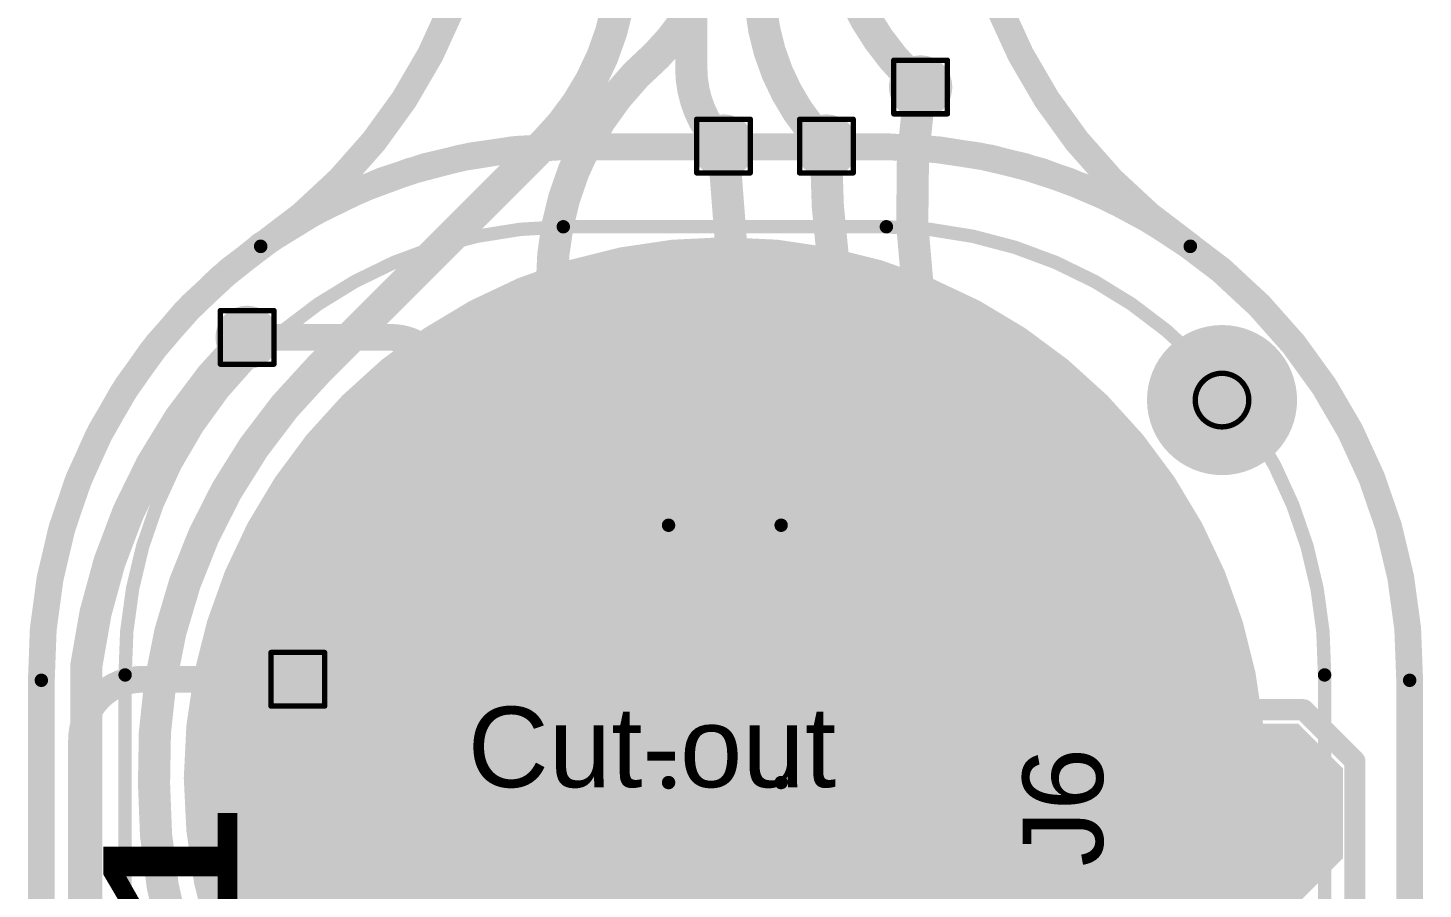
# Model space of a CAD drawing. Header units: inches. Extents: x 3 to 457, y -41 to 239.
# Drawn here: x 192.62 to 205.84, y 22.19 to 30.35 of the extents above; entities that cross this region are included whole.
import ezdxf

# ---------------------------------------------------------------- set-up
doc = ezdxf.new("R2010")
doc.units = ezdxf.units.IN
for name, color, linetype in [('Board Outline', 216, 'Continuous'), ('Bottom Layer', 5, 'Continuous'), ('Bottom Overlay', 54, 'Continuous'), ('Bottom Paste', 16, 'Continuous'), ('Bottom Solder', 6, 'Continuous'), ('Drill Drawing', 1, 'Continuous'), ('Fabrication', 76, 'Continuous'), ('Pad Holes', 156, 'Continuous'), ('Top Layer', 1, 'Continuous'), ('Top Overlay', 2, 'Continuous'), ('Top Paste', 8, 'Continuous'), ('Top Solder', 216, 'Continuous'), ('Via Holes', 16, 'Continuous')]:
    doc.layers.add(name, color=color, linetype=linetype)
doc.styles.add('Arial', font='', dxfattribs={"height": 0.2})
doc.styles.add('Arial Black_Bold', font='', dxfattribs={"height": 0.2})
doc.styles.get('Arial').set_extended_font_data('Arial')
doc.styles.get('Arial Black_Bold').set_extended_font_data('Arial Black', bold=True)

# ---------------------------------------------------------------- blocks, each defined once
blk = doc.blocks.new('R___0603_159')
at = {"layer": 'Top Layer'}
for points in [[(-0.3809999999999999, 0.4445), (-0.3809999999999999, -0.4445), (-1.143, -0.4445), (-1.143, 0.4445)], [(1.143, 0.4445), (1.143, -0.4445), (0.3809999999999999, -0.4445), (0.3809999999999999, 0.4445)]]:
    blk.add_hatch(color=1, dxfattribs=at).paths.add_polyline_path(points)
at = {"layer": 'Top Paste'}
for points in [[(-0.3809999999999999, 0.4445), (-0.3809999999999999, -0.4445), (-1.143, -0.4445), (-1.143, 0.4445)], [(1.143, 0.4445), (1.143, -0.4445), (0.3809999999999999, -0.4445), (0.3809999999999999, 0.4445)]]:
    blk.add_hatch(color=8, dxfattribs=at).paths.add_polyline_path(points)
at = {"layer": 'Top Solder'}
for points in [[(-0.2794, 0.5460999999999999), (-0.2794, -0.5460999999999999), (-1.2446, -0.5460999999999999), (-1.2446, 0.5460999999999999)], [(1.2446, 0.5460999999999999), (1.2446, -0.5460999999999999), (0.2794, -0.5460999999999999), (0.2794, 0.5460999999999999)]]:
    blk.add_hatch(color=216, dxfattribs=at).paths.add_polyline_path(points)
at = {"layer": 'Top Overlay', "const_width": 0.127}
for points in [[(-1.2192, 0.5334), (1.2192, 0.5334)], [(-1.2192, 0.5334), (-1.2192, -0.5334)], [(1.2192, 0.5334), (1.2192, -0.5334)], [(-1.2192, -0.5334), (1.2192, -0.5334)]]:
    blk.add_lwpolyline(points, dxfattribs=at)
at = {"layer": 'Top Overlay', "const_width": 0.0635}
for points in [[(-1.25095, 0.5334, 1), (-1.18745, 0.5334, 1)], [(-1.25095, 0.5334, 1), (-1.18745, 0.5334, 1)], [(1.18745, 0.5334, 1), (1.25095, 0.5334, 1)], [(1.18745, 0.5334, 1), (1.25095, 0.5334, 1)], [(-1.25095, -0.5334, 1), (-1.18745, -0.5334, 1)], [(-1.25095, -0.5334, 1), (-1.18745, -0.5334, 1)], [(1.18745, -0.5334, 1), (1.25095, -0.5334, 1)], [(1.18745, -0.5334, 1), (1.25095, -0.5334, 1)]]:
    blk.add_lwpolyline(points, format="xyb", close=True, dxfattribs=at)
blk = doc.blocks.new('SEMG_PAD_B_244')
at = {"layer": 'Bottom Layer'}
h = blk.add_hatch(color=5, dxfattribs=at)
edge = h.paths.add_edge_path()
edge.add_arc((2.794e-05, -9.98718602), 5.00000016, 0, 360)
at = {"layer": 'Bottom Paste'}
h = blk.add_hatch(color=16, dxfattribs=at)
edge = h.paths.add_edge_path()
edge.add_arc((2.794e-05, -9.98718602), 5.00000016, 0, 360)
at = {"layer": 'Bottom Solder'}
h = blk.add_hatch(color=6, dxfattribs=at)
edge = h.paths.add_edge_path()
edge.add_arc((2.794e-05, -9.98718602), 5.10160016, 0, 360)
at = {"layer": 'Bottom Overlay', "const_width": 0.127}
for points in [[(-5.68320682, 10.96571086), (-5.68320682, -10.9657134)], [(5.683262699999999, 10.96579468), (5.683262699999999, -10.96562958)], [(1.53071576, -15.21263658), (-1.53065988, -15.21263658)]]:
    blk.add_lwpolyline(points, dxfattribs=at)
for points in [[(-1.53065988, -15.21263658, -0.4142135623730932), (-5.68320682, -10.9657134)], [(5.683262699999999, -10.9657134, -0.4142135623730934), (1.53071576, -15.21263658)]]:
    blk.add_lwpolyline(points, format="xyb", dxfattribs=at)
at = {"layer": 'Bottom Overlay', "const_width": 0.0635}
for points in [[(-5.71495682, -10.9657134, 1), (-5.65145682, -10.9657134, 1)], [(-5.71495682, -10.9657134, 1), (-5.65145682, -10.9657134, 1)], [(5.6515127, -10.96562958, 1), (5.715012699999999, -10.96562958, 1)], [(5.6515127, -10.9657134, 1), (5.715012699999999, -10.9657134, 1)], [(-1.56240988, -15.21263658, 1), (-1.49890988, -15.21263658, 1)], [(-1.56240988, -15.21263658, 1), (-1.49890988, -15.21263658, 1)], [(1.49896576, -15.21263658, 1), (1.56246576, -15.21263658, 1)], [(1.49896576, -15.21263658, 1), (1.56246576, -15.21263658, 1)]]:
    blk.add_lwpolyline(points, format="xyb", close=True, dxfattribs=at)
blk = doc.blocks.new('4_P___SMD_W____CON__245')
at = {"layer": 'Top Layer'}
for points in [[(0.374999885, 0.74999977), (-0.374999885, 0.74999977), (-0.74999977, 0.374999885), (-0.74999977, -0.374999885), (-0.374999885, -0.74999977), (0.374999885, -0.74999977), (0.74999977, -0.374999885), (0.74999977, 0.374999885)], [(2.914999885, 0.74999977), (2.165000115, 0.74999977), (1.79000023, 0.374999885), (1.79000023, -0.374999885), (2.165000115, -0.74999977), (2.914999885, -0.74999977), (3.28999977, -0.374999885), (3.28999977, 0.374999885)], [(5.454999884999999, 0.74999977), (4.705000115, 0.74999977), (4.33000023, 0.374999885), (4.33000023, -0.374999885), (4.705000115, -0.74999977), (5.454999884999999, -0.74999977), (5.82999977, -0.374999885), (5.82999977, 0.374999885)], [(7.994999885, 0.74999977), (7.245000115, 0.74999977), (6.870000229999999, 0.374999885), (6.870000229999999, -0.374999885), (7.245000115, -0.74999977), (7.994999885, -0.74999977), (8.36999977, -0.374999885), (8.36999977, 0.374999885)]]:
    blk.add_hatch(color=1, dxfattribs=at).paths.add_polyline_path(points)
at = {"layer": 'Top Paste'}
for points in [[(0.374999885, 0.74999977), (-0.374999885, 0.74999977), (-0.74999977, 0.374999885), (-0.74999977, -0.374999885), (-0.374999885, -0.74999977), (0.374999885, -0.74999977), (0.74999977, -0.374999885), (0.74999977, 0.374999885)], [(2.914999885, 0.74999977), (2.165000115, 0.74999977), (1.79000023, 0.374999885), (1.79000023, -0.374999885), (2.165000115, -0.74999977), (2.914999885, -0.74999977), (3.28999977, -0.374999885), (3.28999977, 0.374999885)], [(5.454999884999999, 0.74999977), (4.705000115, 0.74999977), (4.33000023, 0.374999885), (4.33000023, -0.374999885), (4.705000115, -0.74999977), (5.454999884999999, -0.74999977), (5.82999977, -0.374999885), (5.82999977, 0.374999885)], [(7.994999885, 0.74999977), (7.245000115, 0.74999977), (6.870000229999999, 0.374999885), (6.870000229999999, -0.374999885), (7.245000115, -0.74999977), (7.994999885, -0.74999977), (8.36999977, -0.374999885), (8.36999977, 0.374999885)]]:
    blk.add_hatch(color=8, dxfattribs=at).paths.add_polyline_path(points)
at = {"layer": 'Top Solder'}
for points in [[(0.425799885, 0.85159977), (-0.425799885, 0.85159977), (-0.85159977, 0.425799885), (-0.85159977, -0.425799885), (-0.425799885, -0.85159977), (0.425799885, -0.85159977), (0.85159977, -0.425799885), (0.85159977, 0.425799885)], [(2.965799885, 0.85159977), (2.114200115, 0.85159977), (1.68840023, 0.425799885), (1.68840023, -0.425799885), (2.114200115, -0.85159977), (2.965799885, -0.85159977), (3.39159977, -0.425799885), (3.39159977, 0.425799885)], [(5.505799884999999, 0.85159977), (4.654200115, 0.85159977), (4.228400229999999, 0.425799885), (4.228400229999999, -0.425799885), (4.654200115, -0.85159977), (5.505799884999999, -0.85159977), (5.93159977, -0.425799885), (5.93159977, 0.425799885)], [(8.045799885000001, 0.85159977), (7.194200115, 0.85159977), (6.76840023, 0.425799885), (6.76840023, -0.425799885), (7.194200115, -0.85159977), (8.045799885000001, -0.85159977), (8.47159977, -0.425799885), (8.47159977, 0.425799885)]]:
    blk.add_hatch(color=216, dxfattribs=at).paths.add_polyline_path(points)
at = {"layer": 'Top Overlay', "const_width": 0.1999996}
for points in [[(-0.4826, 0.9652), (-0.98462592, 0.46317408)], [(-0.4826, 0.9652), (-0.37974016, 0.9652)], [(-0.37974016, 0.9652), (8.101990399999998, 0.9652)], [(8.101990399999998, 0.9652), (8.60300032, 0.4641900799999999)], [(-0.98462592, 0.46317408), (-0.98462592, -0.47158656)], [(8.60300032, 0.4641900799999999), (8.60300032, -0.4787392)], [(-0.98462592, -0.47158656), (-0.49101248, -0.9652)], [(8.60300032, -0.4787392), (8.11653952, -0.9652)], [(-0.49101248, -0.9652), (8.11653952, -0.9652)]]:
    blk.add_lwpolyline(points, dxfattribs=at)
at = {"layer": 'Top Overlay', "const_width": 0.0999998}
for points in [[(-0.5325999, 0.9652, 1), (-0.4326001, 0.9652, 1)], [(-0.5325999, 0.9652, 1), (-0.4326001, 0.9652, 1)], [(-0.42974006, 0.9652, 1), (-0.32974026, 0.9652, 1)], [(-0.42974006, 0.9652, 1), (-0.32974026, 0.9652, 1)], [(8.051990499999999, 0.9652, 1), (8.1519903, 0.9652, 1)], [(8.051990499999999, 0.9652, 1), (8.1519903, 0.9652, 1)], [(-1.03462582, 0.46317408, 1), (-0.9346260199999998, 0.46317408, 1)], [(-1.03462582, 0.46317408, 1), (-0.9346260199999998, 0.46317408, 1)], [(8.553000419999998, 0.4641900799999999, 1), (8.65300022, 0.4641900799999999, 1)], [(8.553000419999998, 0.4641900799999999, 1), (8.65300022, 0.4641900799999999, 1)], [(-1.03462582, -0.47158656, 1), (-0.9346260199999998, -0.47158656, 1)], [(-1.03462582, -0.47158656, 1), (-0.9346260199999998, -0.47158656, 1)], [(8.553000419999998, -0.4787392, 1), (8.65300022, -0.4787392, 1)], [(8.553000419999998, -0.4787392, 1), (8.65300022, -0.4787392, 1)], [(-0.54101238, -0.9652, 1), (-0.4410125799999999, -0.9652, 1)], [(-0.54101238, -0.9652, 1), (-0.4410125799999999, -0.9652, 1)], [(8.066539619999999, -0.9652, 1), (8.16653942, -0.9652, 1)], [(8.066539619999999, -0.9652, 1), (8.16653942, -0.9652, 1)]]:
    blk.add_lwpolyline(points, format="xyb", close=True, dxfattribs=at)
blk = doc.blocks.new('T____P____SMD_3_P____246')
at = {"layer": 'Top Layer'}
h = blk.add_hatch(color=1, dxfattribs=at)
edge = h.paths.add_edge_path()
edge.add_arc((-0.50000154, 3.04000154), 0.499999, 90, 180)
edge.add_line((-1.00000054, 3.04000154), (-1.00000054, 2.03999846))
edge.add_arc((-0.50000154, 2.03999846), 0.499999, 180, 270)
edge.add_line((-0.5000015400000001, 1.53999946), (0.5000015399999999, 1.53999946))
edge.add_arc((0.50000154, 2.03999846), 0.499999, 270, 360)
edge.add_line((1.00000054, 2.03999846), (1.00000054, 3.04000154))
edge.add_arc((0.50000154, 3.04000154), 0.499999, 0, 90)
edge.add_line((0.50000154, 3.54000054), (-0.50000154, 3.54000054))
h = blk.add_hatch(color=1, dxfattribs=at)
edge = h.paths.add_edge_path()
edge.add_arc((-0.9999992699999999, 0), 1.00000054, 90, 270)
edge.add_line((-0.9999992700000001, -1.00000054), (0.9999992699999997, -1.00000054))
edge.add_arc((0.9999992699999999, 0), 1.00000054, 270, 450)
edge.add_line((0.99999927, 1.00000054), (-0.9999992699999998, 1.00000054))
h = blk.add_hatch(color=1, dxfattribs=at)
edge = h.paths.add_edge_path()
edge.add_arc((-0.50000154, -2.03999846), 0.499999, 90, 180)
edge.add_line((-1.00000054, -2.03999846), (-1.00000054, -3.04000154))
edge.add_arc((-0.50000154, -3.04000154), 0.499999, 180, 270)
edge.add_line((-0.5000015400000001, -3.54000054), (0.5000015399999999, -3.54000054))
edge.add_arc((0.50000154, -3.04000154), 0.499999, 270, 360)
edge.add_line((1.00000054, -3.04000154), (1.00000054, -2.03999846))
edge.add_arc((0.50000154, -2.03999846), 0.499999, 0, 90)
edge.add_line((0.50000154, -1.53999946), (-0.50000154, -1.53999946))
at = {"layer": 'Top Paste'}
h = blk.add_hatch(color=8, dxfattribs=at)
edge = h.paths.add_edge_path()
edge.add_arc((-0.50000154, 3.04000154), 0.499999, 90, 180)
edge.add_line((-1.00000054, 3.04000154), (-1.00000054, 2.03999846))
edge.add_arc((-0.50000154, 2.03999846), 0.499999, 180, 270)
edge.add_line((-0.5000015400000001, 1.53999946), (0.5000015399999999, 1.53999946))
edge.add_arc((0.50000154, 2.03999846), 0.499999, 270, 360)
edge.add_line((1.00000054, 2.03999846), (1.00000054, 3.04000154))
edge.add_arc((0.50000154, 3.04000154), 0.499999, 0, 90)
edge.add_line((0.50000154, 3.54000054), (-0.50000154, 3.54000054))
h = blk.add_hatch(color=8, dxfattribs=at)
edge = h.paths.add_edge_path()
edge.add_arc((-0.9999992699999999, 0), 1.00000054, 90, 270)
edge.add_line((-0.9999992700000001, -1.00000054), (0.9999992699999997, -1.00000054))
edge.add_arc((0.9999992699999999, 0), 1.00000054, 270, 450)
edge.add_line((0.99999927, 1.00000054), (-0.9999992699999998, 1.00000054))
h = blk.add_hatch(color=8, dxfattribs=at)
edge = h.paths.add_edge_path()
edge.add_arc((-0.50000154, -2.03999846), 0.499999, 90, 180)
edge.add_line((-1.00000054, -2.03999846), (-1.00000054, -3.04000154))
edge.add_arc((-0.50000154, -3.04000154), 0.499999, 180, 270)
edge.add_line((-0.5000015400000001, -3.54000054), (0.5000015399999999, -3.54000054))
edge.add_arc((0.50000154, -3.04000154), 0.499999, 270, 360)
edge.add_line((1.00000054, -3.04000154), (1.00000054, -2.03999846))
edge.add_arc((0.50000154, -2.03999846), 0.499999, 0, 90)
edge.add_line((0.50000154, -1.53999946), (-0.50000154, -1.53999946))
at = {"layer": 'Top Solder'}
h = blk.add_hatch(color=216, dxfattribs=at)
edge = h.paths.add_edge_path()
edge.add_arc((-0.50000154, 3.04000154), 0.601599, 90, 180)
edge.add_line((-1.10160054, 3.04000154), (-1.10160054, 2.03999846))
edge.add_arc((-0.50000154, 2.03999846), 0.601599, 180, 270)
edge.add_line((-0.5000015400000001, 1.43839946), (0.5000015399999999, 1.43839946))
edge.add_arc((0.50000154, 2.03999846), 0.601599, 270, 360)
edge.add_line((1.10160054, 2.03999846), (1.10160054, 3.04000154))
edge.add_arc((0.50000154, 3.04000154), 0.601599, 0, 90)
edge.add_line((0.50000154, 3.64160054), (-0.50000154, 3.64160054))
h = blk.add_hatch(color=216, dxfattribs=at)
edge = h.paths.add_edge_path()
edge.add_arc((-0.9999992699999999, 0), 1.10160054, 90, 270)
edge.add_line((-0.9999992700000001, -1.10160054), (0.9999992699999997, -1.10160054))
edge.add_arc((0.9999992699999999, 0), 1.10160054, 270, 450)
edge.add_line((0.99999927, 1.10160054), (-0.9999992699999998, 1.10160054))
h = blk.add_hatch(color=216, dxfattribs=at)
edge = h.paths.add_edge_path()
edge.add_arc((-0.50000154, -2.03999846), 0.601599, 90, 180)
edge.add_line((-1.10160054, -2.03999846), (-1.10160054, -3.04000154))
edge.add_arc((-0.50000154, -3.04000154), 0.601599, 180, 270)
edge.add_line((-0.5000015400000001, -3.64160054), (0.5000015399999999, -3.64160054))
edge.add_arc((0.50000154, -3.04000154), 0.601599, 270, 360)
edge.add_line((1.10160054, -3.04000154), (1.10160054, -2.03999846))
edge.add_arc((0.50000154, -2.03999846), 0.601599, 0, 90)
edge.add_line((0.50000154, -1.43839946), (-0.50000154, -1.43839946))

msp = doc.modelspace()

# ---------------------------------------------------------------- hatches: boundary and pattern name
at = {"layer": 'Bottom Layer'}
h = msp.add_hatch(color=5, dxfattribs=at)
edge = h.paths.add_edge_path()
edge.add_arc((201.07973754, 29.79422794), 0.2999994, 0, 360)
h = msp.add_hatch(color=5, dxfattribs=at)
edge = h.paths.add_edge_path()
edge.add_arc((199.21180884, 29.23479802), 0.2999994, 0, 360)
h = msp.add_hatch(color=5, dxfattribs=at)
edge = h.paths.add_edge_path()
edge.add_arc((200.18726282, 29.23479802), 0.2999994, 0, 360)
h = msp.add_hatch(color=5, dxfattribs=at)
edge = h.paths.add_edge_path()
edge.add_arc((194.69785546, 27.42188826), 0.2999994, 0, 360)
h = msp.add_hatch(color=5, dxfattribs=at)
edge = h.paths.add_edge_path()
edge.add_arc((195.17842346, 24.1822351), 0.2999994, 0, 360)
at = {"layer": 'Bottom Solder'}
h = msp.add_hatch(color=6, dxfattribs=at)
edge = h.paths.add_edge_path()
edge.add_arc((203.9360285, 26.82790164), 0.1016, 0, 360)
at = {"layer": 'Pad Holes'}
h = msp.add_hatch(color=7, dxfattribs=at)
edge = h.paths.add_edge_path()
edge.add_arc((203.9360285, 26.82790164), 0.499999, 0, 360)
at = {"layer": 'Top Layer'}
h = msp.add_hatch(color=1, dxfattribs=at)
edge = h.paths.add_edge_path()
edge.add_arc((201.07973754, 29.79422794), 0.2999994, 0, 360)
h = msp.add_hatch(color=1, dxfattribs=at)
edge = h.paths.add_edge_path()
edge.add_arc((199.21180884, 29.23479802), 0.2999994, 0, 360)
h = msp.add_hatch(color=1, dxfattribs=at)
edge = h.paths.add_edge_path()
edge.add_arc((200.18726282, 29.23479802), 0.2999994, 0, 360)
h = msp.add_hatch(color=1, dxfattribs=at)
edge = h.paths.add_edge_path()
edge.add_arc((194.69785546, 27.42188826), 0.2999994, 0, 360)
h = msp.add_hatch(color=1, dxfattribs=at)
edge = h.paths.add_edge_path()
edge.add_arc((195.17842346, 24.1822351), 0.2999994, 0, 360)
at = {"layer": 'Top Solder'}
h = msp.add_hatch(color=216, dxfattribs=at)
edge = h.paths.add_edge_path()
edge.add_arc((203.9360285, 26.82790164), 0.1016, 0, 360)
at = {"layer": 'Via Holes'}
h = msp.add_hatch(color=7, dxfattribs=at)
edge = h.paths.add_edge_path()
edge.add_arc((201.07973754, 29.79422794), 0.1499997, 0, 360)
h = msp.add_hatch(color=7, dxfattribs=at)
edge = h.paths.add_edge_path()
edge.add_arc((199.21180884, 29.23479802), 0.1499997, 0, 360)
h = msp.add_hatch(color=7, dxfattribs=at)
edge = h.paths.add_edge_path()
edge.add_arc((200.18726282, 29.23479802), 0.1499997, 0, 360)
h = msp.add_hatch(color=7, dxfattribs=at)
edge = h.paths.add_edge_path()
edge.add_arc((194.69785546, 27.42188826), 0.1499997, 0, 360)
h = msp.add_hatch(color=7, dxfattribs=at)
edge = h.paths.add_edge_path()
edge.add_arc((195.17842346, 24.1822351), 0.1499997, 0, 360)

# ---------------------------------------------------------------- linework, layer by layer
at = {"layer": 'Board Outline', "const_width": 0.127}
for points in [[(196.99559534, 32.46093076, -0.2500687460615742), (194.82701954, 28.28378138)], [(203.63479212, 28.28376868, -0.2500687460615744), (201.46621632, 32.46091806)], [(192.74781872, 24.17257294, -0.2441754300213252), (194.82554634, 28.28582608)], [(203.63626532, 28.28581338, -0.2441754300213249), (205.71399294, 24.17256024)]]:
    msp.add_lwpolyline(points, format="xyb", dxfattribs=at)
at = {"layer": 'Board Outline', "const_width": 0.0635}
for points in [[(194.79379634, 28.28582608, 1), (194.85729634, 28.28582608, 1)], [(194.79526954, 28.28378138, 1), (194.85876954, 28.28378138, 1)], [(203.60304212, 28.28376868, 1), (203.66654212, 28.28376868, 1)], [(203.60451532, 28.28581338, 1), (203.66801532, 28.28581338, 1)], [(192.71606872, 24.17257294, 1), (192.77956872, 24.17257294, 1)], [(192.71606872, 24.17257294, 1), (192.77956872, 24.17257294, 1)], [(205.68224294, 24.17261358, 1), (205.74574294, 24.17261358, 1)], [(205.68224294, 24.17256024, 1), (205.74574294, 24.17256024, 1)]]:
    msp.add_lwpolyline(points, format="xyb", close=True, dxfattribs=at)
at = {"layer": 'Board Outline', "const_width": 0.127}
for points in [[(192.7476587, 2.31691688), (192.74781872, 24.17257294)], [(205.71383292, 2.31695752), (205.71399294, 24.17261358)]]:
    msp.add_lwpolyline(points, dxfattribs=at)
at = {"layer": 'Bottom Layer', "const_width": 0.3048}
for points in [[(198.90637384, 29.97218287999999), (198.90637384, 52.32112218)], [(200.96657546, 29.90739002), (201.07973754, 29.79422794)], [(195.37890566, 27.12247814), (197.51242692, 29.2559994)], [(193.17433552, 18.11080198), (193.17433552, 24.31294858)]]:
    msp.add_lwpolyline(points, dxfattribs=at)
for points in [[(200.96657546, 29.90739002, -0.198912367379658), (200.22262724, 31.7034418)], [(198.25637514, 31.05205118, -0.1988201159656239), (197.51306446, 29.25663694)], [(200.18726282, 29.23479802, -0.198912367379658), (199.55701516, 30.75634946)], [(199.21180884, 29.23479802, -0.198912367379658), (198.90637384, 29.97218287999999)], [(199.21180884, 29.23479802, -0.198912367379658), (198.90700884, 29.97065126)], [(197.51306446, 29.25663694, -8.87418700837e-05), (197.51242692, 29.2559994)], [(193.17433552, 24.31294858, -0.16654737927906), (194.69785546, 27.42188826)], [(193.81543406, 23.19426654, -0.2063182468642115), (195.37890566, 27.12247814)], [(195.5052859, 19.26753322, -0.209656713138155), (193.81542898, 23.19426654)]]:
    msp.add_lwpolyline(points, format="xyb", dxfattribs=at)
at = {"layer": 'Bottom Layer', "const_width": 0.1524}
for points in [[(198.83017384, 29.97218287999999, 1), (198.98257384, 29.97218287999999, 1)], [(198.83017384, 29.97218287999999, 1), (198.98257384, 29.97218287999999, 1)], [(198.83080884, 29.97065126, 1), (198.98320884, 29.97065126, 1)], [(200.89037546, 29.90739002, 1), (201.04277546, 29.90739002, 1)], [(200.89037546, 29.90739002, 1), (201.04277546, 29.90739002, 1)], [(201.00353754, 29.79422794, 1), (201.15593754, 29.79422794, 1)], [(197.43622692, 29.2559994, 1), (197.58862692, 29.2559994, 1)], [(197.43622692, 29.2559994, 1), (197.58862692, 29.2559994, 1)], [(197.43686446, 29.25663694, 1), (197.58926446, 29.25663694, 1)], [(197.43686446, 29.25663694, 1), (197.58926446, 29.25663694, 1)], [(199.13560884, 29.23479802, 1), (199.28800884, 29.23479802, 1)], [(199.13560884, 29.23479802, 1), (199.28800884, 29.23479802, 1)], [(200.11106282, 29.23479802, 1), (200.26346282, 29.23479802, 1)], [(194.62165546, 27.42188826, 1), (194.77405546, 27.42188826, 1)], [(195.30270566, 27.12247814, 1), (195.45510566, 27.12247814, 1)], [(195.30270566, 27.12247814, 1), (195.45510566, 27.12247814, 1)], [(193.09813552, 24.31294858, 1), (193.25053552, 24.31294858, 1)], [(193.09813552, 24.31294858, 1), (193.25053552, 24.31294858, 1)], [(193.73922898, 23.19426654, 1), (193.89162898, 23.19426654, 1)], [(193.73923406, 23.19426654, 1), (193.89163406, 23.19426654, 1)]]:
    msp.add_lwpolyline(points, format="xyb", close=True, dxfattribs=at)
at = {"layer": 'Drill Drawing', "const_width": 0.0508}
for points in [[(200.82573754, 30.04822794), (201.33373754, 30.04822794)], [(200.82573754, 29.54022794), (200.82573754, 30.04822794)], [(201.33373754, 29.54022794), (201.33373754, 30.04822794)], [(198.95780884, 29.48879802), (199.46580884, 29.48879802)], [(198.95780884, 28.98079802), (198.95780884, 29.48879802)], [(199.46580884, 28.98079802), (199.46580884, 29.48879802)], [(199.93326282, 29.48879802), (200.44126282, 29.48879802)], [(199.93326282, 28.98079802), (199.93326282, 29.48879802)], [(200.44126282, 28.98079802), (200.44126282, 29.48879802)], [(200.82573754, 29.54022794), (201.33373754, 29.54022794)], [(198.95780884, 28.98079802), (199.46580884, 28.98079802)], [(199.93326282, 28.98079802), (200.44126282, 28.98079802)], [(194.44385546, 27.67588826), (194.95185546, 27.67588826)], [(194.44385546, 27.16788826), (194.44385546, 27.67588826)], [(194.95185546, 27.16788826), (194.95185546, 27.67588826)], [(194.44385546, 27.16788826), (194.95185546, 27.16788826)], [(194.92442346, 24.4362351), (195.43242346, 24.4362351)], [(194.92442346, 23.9282351), (194.92442346, 24.4362351)], [(195.43242346, 23.9282351), (195.43242346, 24.4362351)], [(194.92442346, 23.9282351), (195.43242346, 23.9282351)]]:
    msp.add_lwpolyline(points, dxfattribs=at)
at = {"layer": 'Drill Drawing'}
for points, const_width in [([(200.81303754, 30.04822794, 1), (200.83843754, 30.04822794, 1)], 0.0254), ([(200.81303754, 30.04822794, 1), (200.83843754, 30.04822794, 1)], 0.0254), ([(201.32103754, 30.04822794, 1), (201.34643754, 30.04822794, 1)], 0.0254), ([(201.32103754, 30.04822794, 1), (201.34643754, 30.04822794, 1)], 0.0254), ([(198.94510884, 29.48879802, 1), (198.97050884, 29.48879802, 1)], 0.0254), ([(198.94510884, 29.48879802, 1), (198.97050884, 29.48879802, 1)], 0.0254), ([(199.45310884, 29.48879802, 1), (199.47850884, 29.48879802, 1)], 0.0254), ([(199.45310884, 29.48879802, 1), (199.47850884, 29.48879802, 1)], 0.0254), ([(199.92056282, 29.48879802, 1), (199.94596282, 29.48879802, 1)], 0.0254), ([(199.92056282, 29.48879802, 1), (199.94596282, 29.48879802, 1)], 0.0254), ([(200.42856282, 29.48879802, 1), (200.45396282, 29.48879802, 1)], 0.0254), ([(200.42856282, 29.48879802, 1), (200.45396282, 29.48879802, 1)], 0.0254), ([(200.81303754, 29.54022794, 1), (200.83843754, 29.54022794, 1)], 0.0254), ([(200.81303754, 29.54022794, 1), (200.83843754, 29.54022794, 1)], 0.0254), ([(201.32103754, 29.54022794, 1), (201.34643754, 29.54022794, 1)], 0.0254), ([(201.32103754, 29.54022794, 1), (201.34643754, 29.54022794, 1)], 0.0254), ([(198.94510884, 28.98079802, 1), (198.97050884, 28.98079802, 1)], 0.0254), ([(198.94510884, 28.98079802, 1), (198.97050884, 28.98079802, 1)], 0.0254), ([(199.45310884, 28.98079802, 1), (199.47850884, 28.98079802, 1)], 0.0254), ([(199.45310884, 28.98079802, 1), (199.47850884, 28.98079802, 1)], 0.0254), ([(199.92056282, 28.98079802, 1), (199.94596282, 28.98079802, 1)], 0.0254), ([(199.92056282, 28.98079802, 1), (199.94596282, 28.98079802, 1)], 0.0254), ([(200.42856282, 28.98079802, 1), (200.45396282, 28.98079802, 1)], 0.0254), ([(200.42856282, 28.98079802, 1), (200.45396282, 28.98079802, 1)], 0.0254), ([(194.43115546, 27.67588826, 1), (194.45655546, 27.67588826, 1)], 0.0254), ([(194.43115546, 27.67588826, 1), (194.45655546, 27.67588826, 1)], 0.0254), ([(194.93915546, 27.67588826, 1), (194.96455546, 27.67588826, 1)], 0.0254), ([(194.93915546, 27.67588826, 1), (194.96455546, 27.67588826, 1)], 0.0254), ([(194.43115546, 27.16788826, 1), (194.45655546, 27.16788826, 1)], 0.0254), ([(194.43115546, 27.16788826, 1), (194.45655546, 27.16788826, 1)], 0.0254), ([(194.93915546, 27.16788826, 1), (194.96455546, 27.16788826, 1)], 0.0254), ([(194.93915546, 27.16788826, 1), (194.96455546, 27.16788826, 1)], 0.0254), ([(204.1900285, 26.82790164, 1), (203.6820285, 26.82790164, 1)], 0.0508), ([(203.6693285, 26.82790164, 1), (203.6947285, 26.82790164, 1)], 0.0254), ([(204.1773285, 26.82790164, 1), (204.2027285, 26.82790164, 1)], 0.0254), ([(194.91172346, 24.4362351, 1), (194.93712346, 24.4362351, 1)], 0.0254), ([(194.91172346, 24.4362351, 1), (194.93712346, 24.4362351, 1)], 0.0254), ([(195.41972346, 24.4362351, 1), (195.44512346, 24.4362351, 1)], 0.0254), ([(195.41972346, 24.4362351, 1), (195.44512346, 24.4362351, 1)], 0.0254), ([(194.91172346, 23.9282351, 1), (194.93712346, 23.9282351, 1)], 0.0254), ([(194.91172346, 23.9282351, 1), (194.93712346, 23.9282351, 1)], 0.0254), ([(195.41972346, 23.9282351, 1), (195.44512346, 23.9282351, 1)], 0.0254), ([(195.41972346, 23.9282351, 1), (195.44512346, 23.9282351, 1)], 0.0254)]:
    msp.add_lwpolyline(points, format="xyb", close=True, dxfattribs=dict(at, const_width=const_width))
at = {"layer": 'Fabrication', "const_width": 0.254}
for points in [[(196.99559534, 32.46093076, -0.2500687460615742), (194.82701954, 28.28378138)], [(203.63479212, 28.28376868, -0.2500687460615744), (201.46621632, 32.46091806)], [(192.74762314, 24.17250436, -0.414213562373093), (197.69113116, 29.22836674)], [(194.81815748, 28.28376868, -0.1546127337349249), (197.68676998, 29.2281356)], [(200.76617962, 29.2281356, -0.1546127337349248), (203.63479212, 28.28376868)], [(200.77048492, 29.22836674, -0.414213562373093), (205.71399294, 24.17250436)], [(192.74781872, 24.17257294, -0.2441754300213252), (194.82554634, 28.28582608)]]:
    msp.add_lwpolyline(points, format="xyb", dxfattribs=at)
for points in [[(197.68676998, 29.2281356), (200.76612374, 29.2281356)], [(197.69113116, 29.22836674), (200.77048492, 29.22836674)], [(192.7476587, 2.31691688), (192.74781872, 24.17257294)], [(205.71399294, 24.17261358), (205.7140285, 2.316861)]]:
    msp.add_lwpolyline(points, dxfattribs=at)
at = {"layer": 'Fabrication'}
for points, const_width in [([(197.62326998, 29.2281356, 1), (197.75026998, 29.2281356, 1)], 0.127), ([(197.62326998, 29.2281356, 1), (197.75026998, 29.2281356, 1)], 0.127), ([(197.62763116, 29.22836674, 1), (197.75463116, 29.22836674, 1)], 0.127), ([(197.62763116, 29.22836674, 1), (197.75463116, 29.22836674, 1)], 0.127), ([(200.70262374, 29.2281356, 1), (200.82962374, 29.2281356, 1)], 0.127), ([(200.70267962, 29.2281356, 1), (200.82967962, 29.2281356, 1)], 0.127), ([(200.70698492, 29.22836674, 1), (200.83398492, 29.22836674, 1)], 0.127), ([(200.70698492, 29.22836674, 1), (200.83398492, 29.22836674, 1)], 0.127), ([(204.22458012, 23.24472872, 1), (194.2245798, 23.24472872, 1)], 0.254), ([(194.75465748, 28.28376868, 1), (194.88165748, 28.28376868, 1)], 0.127), ([(194.76204634, 28.28582608, 1), (194.88904634, 28.28582608, 1)], 0.127), ([(194.76351954, 28.28378138, 1), (194.89051954, 28.28378138, 1)], 0.127), ([(203.57129212, 28.28376868, 1), (203.69829212, 28.28376868, 1)], 0.127), ([(203.57129212, 28.28376868, 1), (203.69829212, 28.28376868, 1)], 0.127), ([(204.52025898, 26.82790164, 1), (203.35179802, 26.82790164, 1)], 0.254), ([(203.28829802, 26.82790164, 1), (203.41529802, 26.82790164, 1)], 0.127), ([(204.45675898, 26.82790164, 1), (204.58375898, 26.82790164, 1)], 0.127), ([(192.68412314, 24.17250436, 1), (192.81112314, 24.17250436, 1)], 0.127), ([(192.68431872, 24.17257294, 1), (192.81131872, 24.17257294, 1)], 0.127), ([(192.68431872, 24.17257294, 1), (192.81131872, 24.17257294, 1)], 0.127), ([(205.65049294, 24.17261358, 1), (205.77749294, 24.17261358, 1)], 0.127), ([(205.65049294, 24.17250436, 1), (205.77749294, 24.17250436, 1)], 0.127), ([(194.1610798, 23.24472872, 1), (194.2880798, 23.24472872, 1)], 0.127), ([(204.16108012, 23.24472872, 1), (204.28808012, 23.24472872, 1)], 0.127)]:
    msp.add_lwpolyline(points, format="xyb", close=True, dxfattribs=dict(at, const_width=const_width))
at = {"layer": 'Top Layer'}
for points, const_width in [([(199.21138212, 31.62183668, -0.1989064985458641), (198.57880528, 30.09461596)], 0.3048), ([(197.5863206, 27.93730252, -0.2189924471011566), (198.57877226, 30.0945804)], 0.3048), ([(201.89216416, 25.37785374, -0.170217538407108), (201.07663874, 29.794708)], 0.3048), ([(200.34916496, 27.53896448, -0.0494261364804722), (200.18191358, 29.22676908)], 0.3048), ([(200.15753974, 25.5752346, -0.1226859817059774), (199.29377464, 28.17194264)], 0.3048), ([(201.00996882, 25.6505837, -0.0671718290911977), (200.34917258, 27.53896702)], 0.3048), ([(196.06067722, 27.42188826, -0.4142135623730951), (196.58393754, 26.89862794)], 0.254), ([(198.23164316, 25.18482898, -0.4142135623730951), (197.58632314, 25.830149)], 0.3048), ([(201.9013869, 25.36178824, -0.0006822685684778), (201.89216416, 25.37785374)], 0.3048), ([(199.2548593, 24.95981546, -0.198912367379658), (199.21180884, 25.06374972)], 0.3048), ([(193.12880602, 23.605236, -0.4142135623730951), (193.70580512, 24.1822351)], 0.254), ([(197.0531365, 23.66082898, -0.4142135623730951), (196.58393754, 24.13002794)], 0.254), ([(201.78638078, 22.77814596, -0.0007665006338164), (201.79514886, 22.7557076)], 0.3048), ([(201.79514886, 22.7557076, -0.0930549711660101), (202.32970202, 19.905853)], 0.3048)]:
    msp.add_lwpolyline(points, format="xyb", dxfattribs=dict(at, const_width=const_width))
for points, const_width in [([(198.50257226, 30.0945804, 1), (198.65497226, 30.0945804, 1)], 0.1524), ([(198.50260528, 30.09461596, 1), (198.65500528, 30.09461596, 1)], 0.1524), ([(201.00043874, 29.794708, 1), (201.15283874, 29.794708, 1)], 0.1524), ([(199.13560884, 29.23479802, 1), (199.28800884, 29.23479802, 1)], 0.1524), ([(200.10571358, 29.2267767, 1), (200.25811358, 29.2267767, 1)], 0.1524), ([(200.10571358, 29.22676908, 1), (200.25811358, 29.22676908, 1)], 0.1524), ([(200.10571358, 29.22676908, 1), (200.25811358, 29.22676908, 1)], 0.1524), ([(200.11106282, 29.23479802, 1), (200.26346282, 29.23479802, 1)], 0.1524), ([(200.11106282, 29.23479802, 1), (200.26346282, 29.23479802, 1)], 0.1524), ([(199.21757464, 28.17194264, 1), (199.36997464, 28.17194264, 1)], 0.1524), ([(199.21757972, 28.17195026, 1), (199.36997972, 28.17195026, 1)], 0.1524), ([(197.5101206, 27.93730252, 1), (197.6625206, 27.93730252, 1)], 0.1524), ([(197.51012314, 27.93730252, 1), (197.66252314, 27.93730252, 1)], 0.1524), ([(200.27296496, 27.53896448, 1), (200.42536496, 27.53896448, 1)], 0.1524), ([(200.27296496, 27.53896448, 1), (200.42536496, 27.53896448, 1)], 0.1524), ([(200.27297258, 27.53896702, 1), (200.42537258, 27.53896702, 1)], 0.1524), ([(200.27297258, 27.53896702, 1), (200.42537258, 27.53896702, 1)], 0.1524), ([(194.63435546, 27.42188826, 1), (194.76135546, 27.42188826, 1)], 0.127), ([(195.99717722, 27.42188826, 1), (196.12417722, 27.42188826, 1)], 0.127), ([(195.99717722, 27.42188826, 1), (196.12417722, 27.42188826, 1)], 0.127), ([(196.52043754, 26.89862794, 1), (196.64743754, 26.89862794, 1)], 0.127), ([(196.52043754, 26.89862794, 1), (196.64743754, 26.89862794, 1)], 0.127), ([(197.51012314, 25.830149, 1), (197.66252314, 25.830149, 1)], 0.1524), ([(197.51012314, 25.830149, 1), (197.66252314, 25.830149, 1)], 0.1524), ([(200.93376628, 25.65058624, 1), (201.08616628, 25.65058624, 1)], 0.1524), ([(200.93376882, 25.6505837, 1), (201.08616882, 25.6505837, 1)], 0.1524), ([(200.0813372, 25.57523206, 1), (200.2337372, 25.57523206, 1)], 0.1524), ([(200.08133974, 25.5752346, 1), (200.23373974, 25.5752346, 1)], 0.1524), ([(200.08437504, 25.57045178, 1), (200.23677504, 25.57045178, 1)], 0.1524), ([(200.08437504, 25.57045178, 1), (200.23677504, 25.57045178, 1)], 0.1524), ([(200.95104844, 25.61683218, 1), (201.10344844, 25.61683218, 1)], 0.1524), ([(200.95104844, 25.61683218, 1), (201.10344844, 25.61683218, 1)], 0.1524), ([(201.81596416, 25.37785374, 1), (201.96836416, 25.37785374, 1)], 0.1524), ([(201.81596416, 25.37785374, 1), (201.96836416, 25.37785374, 1)], 0.1524), ([(201.82518436, 25.36178824, 1), (201.97758436, 25.36178824, 1)], 0.1524), ([(201.8251869, 25.36178824, 1), (201.9775869, 25.36178824, 1)], 0.1524), ([(198.15544316, 25.18482898, 1), (198.30784316, 25.18482898, 1)], 0.1524), ([(198.15544316, 25.18482898, 1), (198.30784316, 25.18482898, 1)], 0.1524), ([(199.13560884, 25.18482898, 1), (199.28800884, 25.18482898, 1)], 0.1524), ([(199.13560884, 25.06374972, 1), (199.28800884, 25.06374972, 1)], 0.1524), ([(199.1786593, 24.95981546, 1), (199.3310593, 24.95981546, 1)], 0.1524), ([(202.17057864, 24.89761086, 1), (202.32297864, 24.89761086, 1)], 0.1524), ([(202.17057864, 24.89761086, 1), (202.32297864, 24.89761086, 1)], 0.1524), ([(193.64230512, 24.1822351, 1), (193.76930512, 24.1822351, 1)], 0.127), ([(193.64230512, 24.1822351, 1), (193.76930512, 24.1822351, 1)], 0.127), ([(195.11492346, 24.1822351, 1), (195.24192346, 24.1822351, 1)], 0.127), ([(196.52043754, 24.13002794, 1), (196.64743754, 24.13002794, 1)], 0.127), ([(196.52043754, 24.13002794, 1), (196.64743754, 24.13002794, 1)], 0.127), ([(201.81127786, 23.94637324, 1), (201.96367786, 23.94637324, 1)], 0.1524), ([(201.81718844, 23.93490006, 1), (201.96958844, 23.93490006, 1)], 0.1524), ([(193.06530602, 23.605236, 1), (193.19230602, 23.605236, 1)], 0.127), ([(193.06530602, 23.605236, 1), (193.19230602, 23.605236, 1)], 0.127), ([(196.9896365, 23.66082898, 1), (197.1166365, 23.66082898, 1)], 0.127), ([(196.9896365, 23.66082898, 1), (197.1166365, 23.66082898, 1)], 0.127), ([(199.1611079, 23.66082898, 1), (199.2881079, 23.66082898, 1)], 0.127), ([(204.15313754, 22.91505196, 1), (204.30553754, 22.91505196, 1)], 0.1524), ([(201.71018078, 22.77814596, 1), (201.86258078, 22.77814596, 1)], 0.1524), ([(201.71018078, 22.77814596, 1), (201.86258078, 22.77814596, 1)], 0.1524), ([(201.71894886, 22.7557076, 1), (201.87134886, 22.7557076, 1)], 0.1524), ([(201.71894886, 22.7557076, 1), (201.87134886, 22.7557076, 1)], 0.1524)]:
    msp.add_lwpolyline(points, format="xyb", close=True, dxfattribs=dict(at, const_width=const_width))
for points, const_width in [([(199.21180884, 29.23479802), (199.29377972, 28.17195026)], 0.3048), ([(200.18191358, 29.22676908), (200.18726282, 29.23479802)], 0.3048), ([(200.18191358, 29.2267767), (200.18726282, 29.23479802)], 0.3048), ([(197.58632314, 25.830149), (197.58632314, 27.93730252)], 0.3048), ([(200.34916496, 27.53896448), (200.34917258, 27.53896702)], 0.3048), ([(194.69785546, 27.42188826), (196.06067722, 27.42188826)], 0.254), ([(196.58393754, 24.13002794), (196.58393754, 26.89862794)], 0.254), ([(201.00996628, 25.65058624), (201.02724844, 25.61683218)], 0.3048), ([(200.1575372, 25.57523206), (200.16057504, 25.57045178)], 0.3048), ([(200.16057504, 25.57045178), (201.78638078, 22.77814596)], 0.3048), ([(201.02724844, 25.61683218), (201.88747786, 23.94637324)], 0.3048), ([(201.90138436, 25.36178824), (202.24677864, 24.89761086)], 0.3048), ([(198.23164316, 25.18482898), (199.21180884, 25.18482898)], 0.3048), ([(202.24677864, 24.89761086), (204.22933754, 22.91505196)], 0.3048), ([(193.70580512, 24.1822351), (195.17842346, 24.1822351)], 0.254), ([(201.89338844, 23.93490006), (203.81702188, 20.86798976)], 0.3048), ([(193.12880602, 15.93347334), (193.12880602, 23.605236)], 0.254), ([(197.0531365, 23.66082898), (199.2246079, 23.66082898)], 0.254)]:
    msp.add_lwpolyline(points, dxfattribs=dict(at, const_width=const_width))

# ---------------------------------------------------------------- block references
for name, p, rotation in [('SEMG_PAD_B_244', (199.2246079, 13.2575427), 180), ('R___0603_159', (199.2246079, 24.42282898), 90), ('4_P___SMD_W____CON__245', (204.22933754, 15.29082794), 90), ('T____P____SMD_3_P____246', (199.2246079, 19.10001514), 180)]:
    msp.add_blockref(name, p, dxfattribs=dict(rotation=rotation))

# ---------------------------------------------------------------- texts
at = {"layer": 'Fabrication', "style": 'Arial'}
msp.add_text('Cut-out', height=0.7619999999999999, dxfattribs=at).set_placement((196.7876684, 23.15979112))
at = {"layer": 'Top Overlay'}
for s, height, style, p in [('J6', 0.7619999999999999, 'Arial', (202.80790274, 22.40707482)), ('SB21', 1.27, 'Arial Black_Bold', (194.6056433, 17.89216132))]:
    msp.add_text(s, height=height, rotation=90, dxfattribs=dict(at, style=style)).set_placement(p)

doc.saveas('drawing.dxf')
